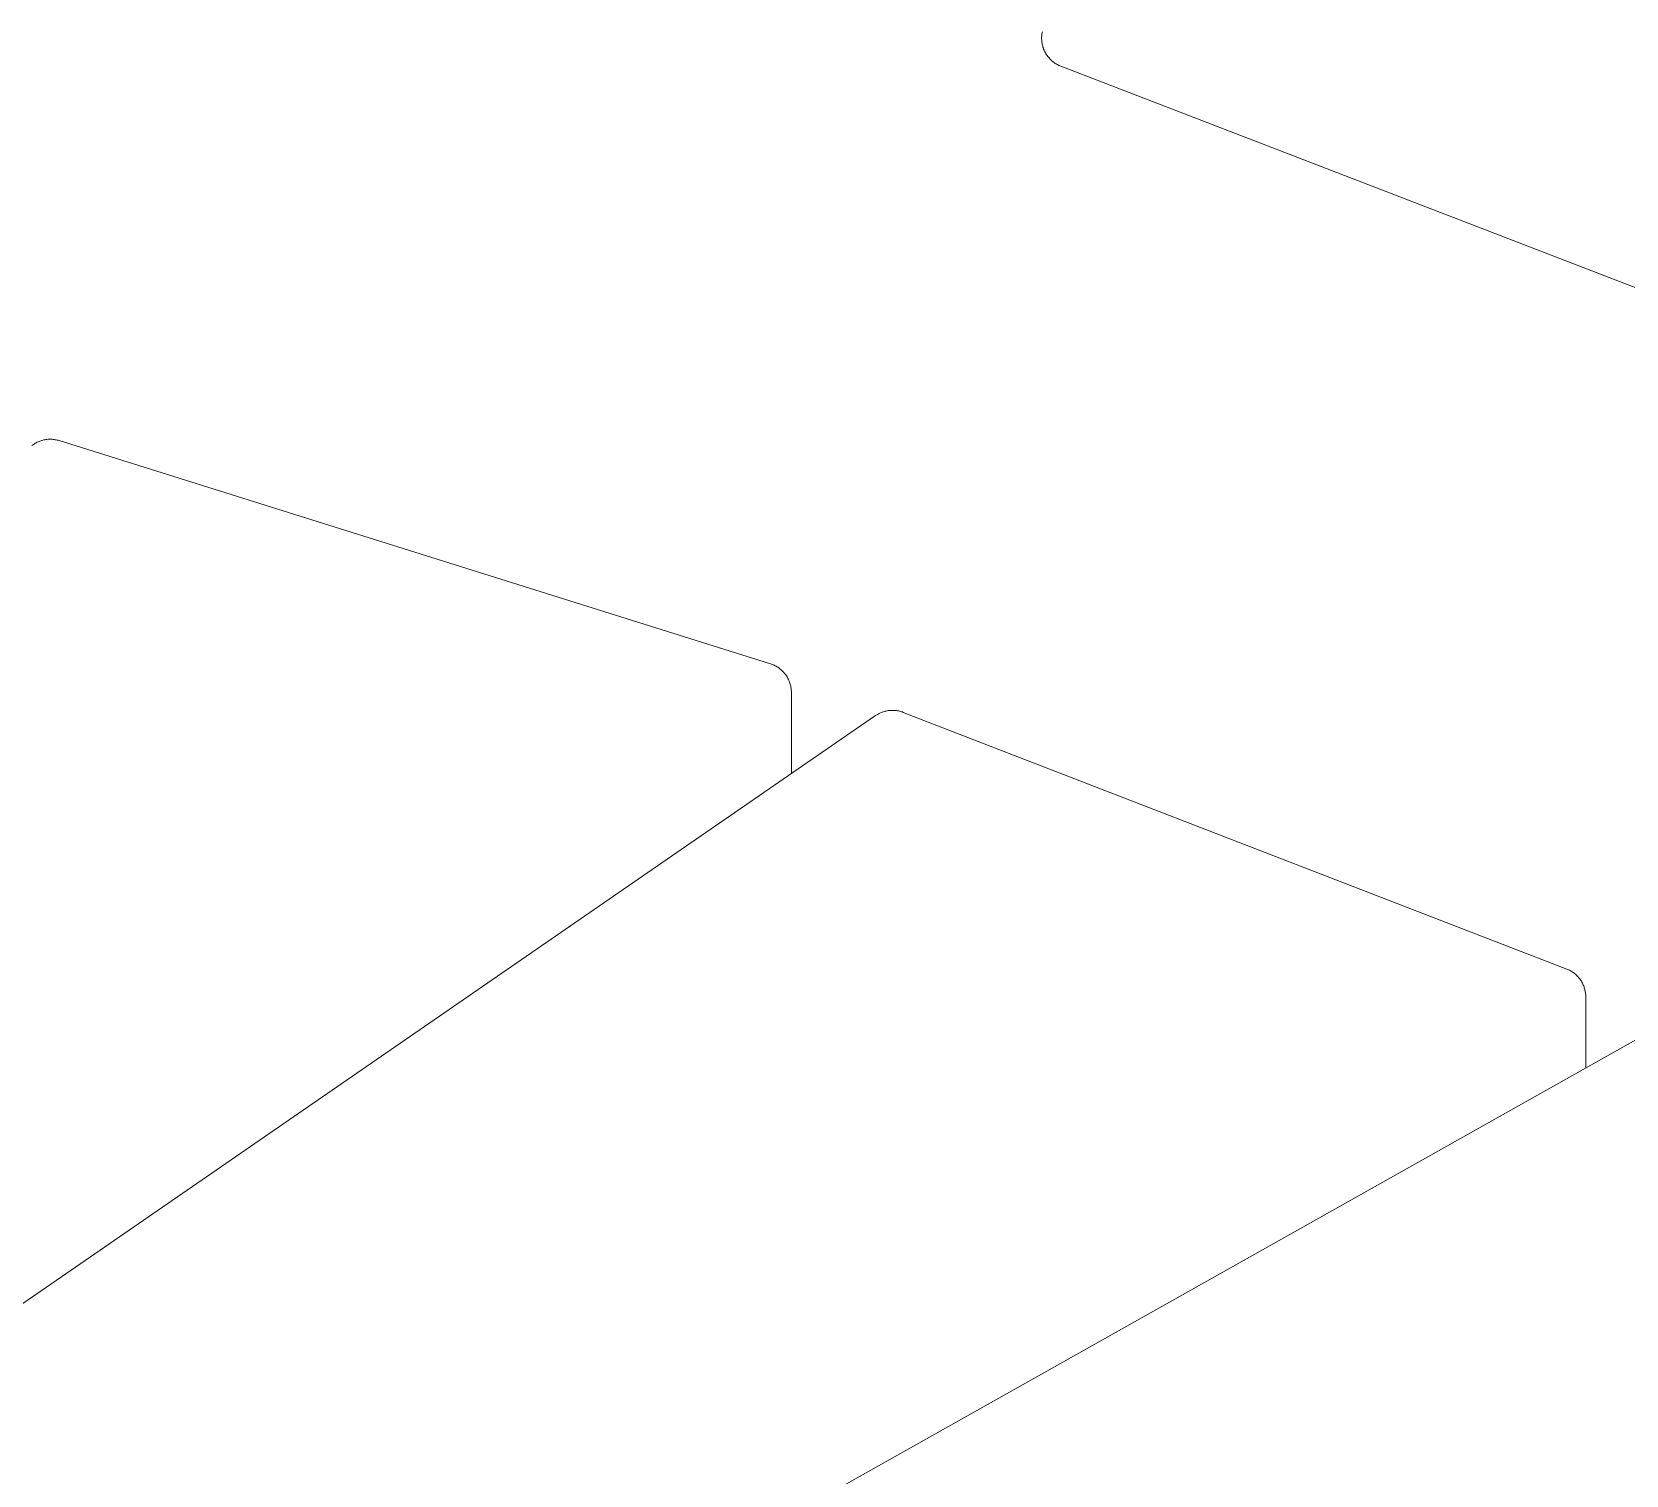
# Model space of a CAD drawing. Header units: millimetres. Extents: x -507 to 4570, y -12 to 3479.
# Drawn here: x 4113.3 to 4271.5, y 1533.6 to 1676.8 of the extents above; entities that cross this region are included whole.
import ezdxf

# ---------------------------------------------------------------- set-up
doc = ezdxf.new("R2010")
doc.units = ezdxf.units.MM
doc.layers.add('ZANO_R', color=7, linetype='Continuous', lineweight=0)

msp = doc.modelspace()

# ---------------------------------------------------------------- linework, layer by layer
at = {"layer": 'ZANO_R'}
for p, q in [((4213.52, 1676.3), (4213.53, 1676.4)), ((4213.52, 1676.19), (4213.52, 1676.3)), ((4213.52, 1676.09), (4213.52, 1676.19)), ((4213.53, 1675.99), (4213.52, 1676.09)), ((4213.53, 1676.4), (4213.54, 1676.5)), ((4213.53, 1675.89), (4213.53, 1675.99)), ((4213.55, 1675.78), (4213.53, 1675.89)), ((4213.54, 1676.5), (4213.55, 1676.6)), ((4213.55, 1676.6), (4213.57, 1676.7)), ((4213.56, 1675.68), (4213.55, 1675.78)), ((4213.58, 1675.58), (4213.56, 1675.68)), ((4213.57, 1676.7), (4213.59, 1676.81)), ((4213.6, 1675.48), (4213.58, 1675.58)), ((4213.63, 1675.38), (4213.6, 1675.48)), ((4213.65, 1675.28), (4213.63, 1675.38)), ((4213.69, 1675.19), (4213.65, 1675.28)), ((4213.72, 1675.09), (4213.69, 1675.19)), ((4213.76, 1674.99), (4213.72, 1675.09)), ((4213.8, 1674.9), (4213.76, 1674.99)), ((4213.85, 1674.81), (4213.8, 1674.9)), ((4213.9, 1674.72), (4213.85, 1674.81)), ((4213.95, 1674.63), (4213.9, 1674.72)), ((4214, 1674.54), (4213.95, 1674.63)), ((4214.06, 1674.46), (4214, 1674.54)), ((4214.12, 1674.37), (4214.06, 1674.46)), ((4214.19, 1674.29), (4214.12, 1674.37)), ((4214.25, 1674.22), (4214.19, 1674.29)), ((4214.32, 1674.14), (4214.25, 1674.22)), ((4214.39, 1674.07), (4214.32, 1674.14)), ((4214.47, 1673.99), (4214.39, 1674.07)), ((4214.54, 1673.93), (4214.47, 1673.99)), ((4214.62, 1673.86), (4214.54, 1673.93)), ((4214.7, 1673.8), (4214.62, 1673.86)), ((4214.79, 1673.74), (4214.7, 1673.8)), ((4214.87, 1673.68), (4214.79, 1673.74)), ((4214.96, 1673.62), (4214.87, 1673.68)), ((4215.05, 1673.57), (4214.96, 1673.62)), ((4215.14, 1673.53), (4215.05, 1673.57)), ((4215.23, 1673.48), (4215.14, 1673.53)), ((4215.32, 1673.44), (4215.23, 1673.48)), ((4215.42, 1673.4), (4215.32, 1673.44)), ((4280.81, 1648.21), (4215.42, 1673.4)), ((4113.82, 1636.08), (4113.91, 1636.12)), ((4113.91, 1636.12), (4114.01, 1636.16)), ((4114.01, 1636.16), (4114.1, 1636.2)), ((4114.1, 1636.2), (4114.2, 1636.23)), ((4114.2, 1636.23), (4114.29, 1636.26)), ((4114.29, 1636.26), (4114.39, 1636.29)), ((4114.39, 1636.29), (4114.49, 1636.31)), ((4114.49, 1636.31), (4114.59, 1636.33)), ((4114.59, 1636.33), (4114.69, 1636.34)), ((4114.69, 1636.34), (4114.79, 1636.36)), ((4114.79, 1636.36), (4114.9, 1636.37)), ((4114.9, 1636.37), (4115, 1636.37)), ((4115, 1636.37), (4115.1, 1636.37)), ((4115.1, 1636.37), (4115.2, 1636.37)), ((4115.2, 1636.37), (4115.3, 1636.37)), ((4115.3, 1636.37), (4115.41, 1636.36)), ((4115.41, 1636.36), (4115.51, 1636.35)), ((4115.51, 1636.35), (4115.61, 1636.33)), ((4115.61, 1636.33), (4115.71, 1636.32)), ((4115.71, 1636.32), (4115.81, 1636.29)), ((4115.81, 1636.29), (4115.91, 1636.27)), ((4115.91, 1636.27), (4116, 1636.24)), ((4116, 1636.24), (4186.6, 1614.09)), ((4113.3, 1635.75), (4113.38, 1635.81)), ((4113.38, 1635.81), (4113.47, 1635.87)), ((4113.47, 1635.87), (4113.55, 1635.93)), ((4113.55, 1635.93), (4113.64, 1635.98)), ((4113.64, 1635.98), (4113.73, 1636.03)), ((4113.73, 1636.03), (4113.82, 1636.08)), ((4186.6, 1614.09), (4186.7, 1614.06)), ((4186.7, 1614.06), (4186.79, 1614.02)), ((4186.79, 1614.02), (4186.89, 1613.98)), ((4186.89, 1613.98), (4186.98, 1613.94)), ((4186.98, 1613.94), (4187.07, 1613.9)), ((4187.07, 1613.9), (4187.16, 1613.85)), ((4187.16, 1613.85), (4187.25, 1613.8)), ((4187.25, 1613.8), (4187.33, 1613.75)), ((4187.33, 1613.75), (4187.42, 1613.69)), ((4187.42, 1613.69), (4187.5, 1613.63)), ((4187.5, 1613.63), (4187.58, 1613.57)), ((4187.58, 1613.57), (4187.66, 1613.5)), ((4187.66, 1613.5), (4187.73, 1613.43)), ((4187.73, 1613.43), (4187.81, 1613.36)), ((4187.81, 1613.36), (4187.88, 1613.29)), ((4187.88, 1613.29), (4187.95, 1613.21)), ((4187.95, 1613.21), (4188.01, 1613.14)), ((4188.01, 1613.14), (4188.07, 1613.06)), ((4188.07, 1613.06), (4188.13, 1612.98)), ((4188.13, 1612.98), (4188.19, 1612.89)), ((4188.19, 1612.89), (4188.25, 1612.81)), ((4188.25, 1612.81), (4188.3, 1612.72)), ((4188.3, 1612.72), (4188.34, 1612.63)), ((4188.34, 1612.63), (4188.39, 1612.54)), ((4188.39, 1612.54), (4188.43, 1612.45)), ((4188.43, 1612.45), (4188.47, 1612.35)), ((4188.47, 1612.35), (4188.51, 1612.26)), ((4188.51, 1612.26), (4188.54, 1612.16)), ((4188.54, 1612.16), (4188.57, 1612.06)), ((4188.57, 1612.06), (4188.59, 1611.97)), ((4188.59, 1611.97), (4188.62, 1611.87)), ((4188.62, 1611.87), (4188.64, 1611.77)), ((4188.64, 1611.77), (4188.65, 1611.67)), ((4188.65, 1611.67), (4188.66, 1611.57)), ((4188.66, 1611.57), (4188.67, 1611.47)), ((4188.67, 1611.47), (4188.68, 1611.36)), ((4188.68, 1611.36), (4188.68, 1611.26)), ((4188.68, 1611.26), (4188.68, 1603.19)), ((4197.41, 1609.17), (4197.51, 1609.21)), ((4197.51, 1609.21), (4197.6, 1609.25)), ((4197.6, 1609.25), (4197.69, 1609.29)), ((4197.69, 1609.29), (4197.79, 1609.32)), ((4197.79, 1609.32), (4197.89, 1609.35)), ((4197.89, 1609.35), (4197.99, 1609.38)), ((4197.99, 1609.38), (4198.09, 1609.4)), ((4198.09, 1609.4), (4198.19, 1609.42)), ((4198.19, 1609.42), (4198.29, 1609.44)), ((4198.29, 1609.44), (4198.39, 1609.45)), ((4198.39, 1609.45), (4198.49, 1609.46)), ((4198.49, 1609.46), (4198.59, 1609.47)), ((4198.59, 1609.47), (4198.69, 1609.47)), ((4198.69, 1609.47), (4198.8, 1609.47)), ((4198.8, 1609.47), (4198.9, 1609.47)), ((4198.9, 1609.47), (4199, 1609.46)), ((4199, 1609.46), (4199.1, 1609.45)), ((4199.1, 1609.45), (4199.2, 1609.43)), ((4199.2, 1609.43), (4199.3, 1609.42)), ((4199.3, 1609.42), (4199.4, 1609.39)), ((4199.4, 1609.39), (4199.5, 1609.37)), ((4199.5, 1609.37), (4199.6, 1609.34)), ((4199.6, 1609.34), (4199.7, 1609.31)), ((4199.7, 1609.31), (4199.79, 1609.27)), ((4199.79, 1609.27), (4265.63, 1583.8)), ((4006.26, 1477.47), (4197.04, 1608.95)), ((4197.04, 1608.95), (4197.09, 1608.98)), ((4197.09, 1608.98), (4197.15, 1609.02)), ((4197.15, 1609.02), (4197.23, 1609.07)), ((4197.23, 1609.07), (4197.32, 1609.12)), ((4197.32, 1609.12), (4197.41, 1609.17)), ((4265.63, 1583.8), (4265.72, 1583.76)), ((4265.72, 1583.76), (4265.82, 1583.72)), ((4265.82, 1583.72), (4265.91, 1583.68)), ((4265.91, 1583.68), (4266, 1583.63)), ((4266, 1583.63), (4266.09, 1583.58)), ((4266.09, 1583.58), (4266.17, 1583.53)), ((4266.17, 1583.53), (4266.26, 1583.47)), ((4266.26, 1583.47), (4266.34, 1583.41)), ((4266.34, 1583.41), (4266.42, 1583.35)), ((4266.42, 1583.35), (4266.5, 1583.28)), ((4266.5, 1583.28), (4266.57, 1583.21)), ((4266.57, 1583.21), (4266.65, 1583.14)), ((4266.65, 1583.14), (4266.72, 1583.07)), ((4266.72, 1583.07), (4266.79, 1583)), ((4266.79, 1583), (4266.85, 1582.92)), ((4266.85, 1582.92), (4266.92, 1582.84)), ((4266.92, 1582.84), (4266.98, 1582.76)), ((4266.98, 1582.76), (4267.03, 1582.67)), ((4267.03, 1582.67), (4267.09, 1582.59)), ((4267.09, 1582.59), (4267.14, 1582.5)), ((4267.14, 1582.5), (4267.19, 1582.41)), ((4267.19, 1582.41), (4267.23, 1582.32)), ((4267.23, 1582.32), (4267.28, 1582.23)), ((4267.28, 1582.23), (4267.32, 1582.13)), ((4267.32, 1582.13), (4267.35, 1582.04)), ((4267.35, 1582.04), (4267.38, 1581.94)), ((4267.38, 1581.94), (4267.41, 1581.84)), ((4267.41, 1581.84), (4267.44, 1581.74)), ((4267.44, 1581.74), (4267.46, 1581.65)), ((4267.46, 1581.65), (4267.48, 1581.55)), ((4267.48, 1581.55), (4267.5, 1581.44)), ((4267.5, 1581.44), (4267.51, 1581.34)), ((4267.51, 1581.34), (4267.52, 1581.24)), ((4267.52, 1581.24), (4267.52, 1581.14)), ((4267.52, 1581.14), (4267.52, 1581.04)), ((4267.52, 1581.04), (4267.52, 1573.99)), ((4059.01, 1456.68), (4275.1, 1578.26))]:
    msp.add_line(p, q, dxfattribs=at)

doc.saveas('drawing.dxf')
